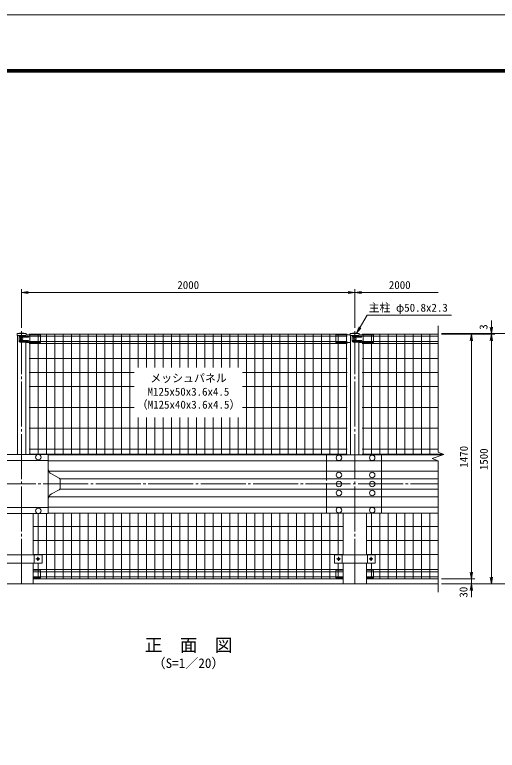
# Model space of a CAD drawing. Units: millimetres, scale not verified. Extents: x -6300 to 6300, y -4455 to 4455.
# Drawn here: x -4034 to -1137, y 36 to 4455 of the extents above; entities that cross this region are included whole.
import ezdxf
from ezdxf.enums import TextEntityAlignment as Align

# ---------------------------------------------------------------- set-up
doc = ezdxf.new("R2010")
doc.units = ezdxf.units.MM
doc.header["$LTSCALE"] = 15
doc.linetypes.add('LONG_CHAIN', pattern=[21, 18, -1, 1, -1])
doc.linetypes.add('LONG_DASHED2', pattern=[13, 12, -1])
for name, color, linetype, lineweight in [('0-0_D-STR-TXT', 7, 'Continuous', 9), ('0-1_D-TTL', 7, 'Continuous', 9), ('0-2_D-TTL-TXT', 7, 'Continuous', 9), ('0-3_D-STR2', 7, 'Continuous', 9), ('0-4_D-STR-DIM', 7, 'Continuous', 9), ('0-5_0', 7, 'Continuous', 9), ('0-6_D-STR1', 1, 'Continuous', 9), ('0-7_D-BMK', 2, 'LONG_CHAIN', 9), ('0-8_D-STR3', 3, 'Continuous', 9), ('0-9_D-STR4', 7, 'Continuous', 9), ('0-C_1', 7, 'Continuous', 9)]:
    doc.layers.add(name, color=color, linetype=linetype, lineweight=lineweight)
doc.styles.add('ＭＳ ゴシック', font='')
doc.styles.get('ＭＳ ゴシック').set_extended_font_data('MS Gothic')

# ---------------------------------------------------------------- blocks, each defined once
blk = doc.blocks.new('_Open')
at = {"layer": '0-5_0'}
blk.add_line((-15, 2.5), (0, 0), dxfattribs=at)
blk.add_lwpolyline([(-15, -2.5), (0, 0), (-15, 0)], dxfattribs=at)

msp = doc.modelspace()

# ---------------------------------------------------------------- linework, layer by layer
at = {"layer": '0-0_D-STR-TXT'}
msp.add_lwpolyline([(-1411.85, 2649.77), (-1918.27, 2649.77), (-1979.78, 2543.23)], dxfattribs=at)
at = {"layer": '0-1_D-TTL', "color": 2}
msp.add_lwpolyline([(-6300.09, 4454.97), (6299.91, 4454.97), (6299.91, -4455.03), (-6300.09, -4455.03)], close=True, dxfattribs=at)
at = {"layer": '0-1_D-TTL'}
for points in [[(-5895.09, 4124.97), (5894.91, 4124.97), (5894.91, -4125.03), (-5895.09, -4125.03)], [(-5891.34, 4121.22), (5891.16, 4121.22), (5891.16, -4121.28), (-5891.34, -4121.28)], [(-5887.59, 4117.47), (5887.41, 4117.47), (5887.41, -4117.53), (-5887.59, -4117.53)], [(-5883.84, 4113.72), (5883.66, 4113.72), (5883.66, -4113.78), (-5883.84, -4113.78)], [(-5880.09, 4109.97), (5879.91, 4109.97), (5879.91, -4110.03), (-5880.09, -4110.03)]]:
    msp.add_lwpolyline(points, close=True, dxfattribs=at)
at = {"layer": '0-3_D-STR2'}
for p, q in [((-2037.2, 2536.05), (-3947.2, 2536.05)), ((-2037.2, 2523.17), (-3947.2, 2523.17)), ((-3942.2, 1814.05), (-3942.2, 2536.05)), ((-3892.2, 1814.05), (-3892.2, 2536.05)), ((-3842.2, 1814.05), (-3842.2, 2536.05)), ((-3792.2, 1811.05), (-3792.2, 2536.05)), ((-3742.2, 1811.05), (-3742.2, 2536.05)), ((-3692.2, 1811.05), (-3692.2, 2536.05)), ((-3642.2, 1811.05), (-3642.2, 2536.05)), ((-3592.2, 1811.05), (-3592.2, 2536.05)), ((-3542.2, 1811.05), (-3542.2, 2536.05)), ((-3492.2, 1811.05), (-3492.2, 2536.05)), ((-3442.2, 1811.05), (-3442.2, 2536.05)), ((-3392.2, 1811.05), (-3392.2, 2536.05)), ((-3342.2, 1811.05), (-3342.2, 2536.05)), ((-3292.2, 2336.05), (-3292.2, 2536.05)), ((-3242.2, 2336.05), (-3242.2, 2536.05)), ((-3192.2, 2336.05), (-3192.2, 2536.05)), ((-3142.2, 2336.05), (-3142.2, 2536.05)), ((-3092.2, 2336.05), (-3092.2, 2536.05)), ((-3042.2, 2336.05), (-3042.2, 2536.05)), ((-2992.2, 2336.05), (-2992.2, 2536.05)), ((-2942.2, 2336.05), (-2942.2, 2536.05)), ((-2892.2, 2336.05), (-2892.2, 2536.05)), ((-2842.2, 2336.05), (-2842.2, 2536.05)), ((-2792.2, 2336.05), (-2792.2, 2536.05)), ((-2742.2, 2336.05), (-2742.2, 2536.05)), ((-2692.2, 2336.05), (-2692.2, 2536.05)), ((-2642.2, 1811.05), (-2642.2, 2536.05)), ((-2592.2, 1811.05), (-2592.2, 2536.05)), ((-2542.2, 1811.05), (-2542.2, 2536.05)), ((-2492.2, 1811.05), (-2492.2, 2536.05)), ((-2442.2, 1811.05), (-2442.2, 2536.05)), ((-2392.2, 1811.05), (-2392.2, 2536.05)), ((-2342.2, 1811.05), (-2342.2, 2536.05)), ((-2292.2, 1811.05), (-2292.2, 2536.05)), ((-2242.2, 1811.05), (-2242.2, 2536.05)), ((-2192.2, 1811.05), (-2192.2, 2536.05)), ((-2142.2, 1811.05), (-2142.2, 2536.05)), ((-2092.2, 1811.05), (-2092.2, 2536.05)), ((-2042.2, 1811.05), (-2042.2, 2536.05)), ((-1947.2, 2536.05), (-1492.2, 2536.05)), ((-1947.2, 2523.17), (-1492.2, 2523.17)), ((-1942.2, 1811.05), (-1942.2, 2536.05)), ((-1892.2, 1811.05), (-1892.2, 2536.05)), ((-1842.2, 1811.05), (-1842.2, 2536.05)), ((-1792.2, 1811.05), (-1792.2, 2536.05)), ((-1742.2, 1811.05), (-1742.2, 2536.05)), ((-1692.2, 1811.05), (-1692.2, 2536.05)), ((-1642.2, 1811.05), (-1642.2, 2536.05)), ((-1592.2, 1811.05), (-1592.2, 2536.05)), ((-1542.2, 1811.05), (-1542.2, 2536.05)), ((-2037.2, 2492.92), (-3947.2, 2492.92)), ((-2037.2, 2480.05), (-3947.2, 2480.05)), ((-1947.2, 2492.92), (-1492.2, 2492.92)), ((-1947.2, 2480.05), (-1492.2, 2480.05)), ((-3947.2, 2390.05), (-2037.2, 2390.05)), ((-1947.2, 2390.05), (-1492.2, 2390.05)), ((-3317.2, 2305.55), (-3947.2, 2305.55)), ((-2037.2, 2305.55), (-2667.2, 2305.55)), ((-1947.2, 2305.55), (-1492.2, 2305.55)), ((-3317.2, 2221.05), (-3947.2, 2221.05)), ((-2037.2, 2221.05), (-2667.2, 2221.05)), ((-1947.2, 2221.05), (-1492.2, 2221.05)), ((-3317.2, 2096.05), (-3947.2, 2096.05)), ((-2037.2, 2096.05), (-2667.2, 2096.05)), ((-1947.2, 2096.05), (-1492.2, 2096.05)), ((-3292.2, 1811.05), (-3292.2, 2036.05)), ((-3242.2, 1811.05), (-3242.2, 2036.05)), ((-3192.2, 1811.05), (-3192.2, 2036.05)), ((-3142.2, 1811.05), (-3142.2, 2036.05)), ((-3092.2, 1811.05), (-3092.2, 2036.05)), ((-3042.2, 1811.05), (-3042.2, 2036.05)), ((-2992.2, 1811.05), (-2992.2, 2036.05)), ((-2942.2, 1811.05), (-2942.2, 2036.05)), ((-2892.2, 1811.05), (-2892.2, 2036.05)), ((-2842.2, 1811.05), (-2842.2, 2036.05)), ((-2792.2, 1811.05), (-2792.2, 2036.05)), ((-2742.2, 1811.05), (-2742.2, 2036.05)), ((-2692.2, 1811.05), (-2692.2, 2036.05)), ((-2037.2, 1971.05), (-3947.2, 1971.05)), ((-1947.2, 1971.05), (-1492.2, 1971.05)), ((-2037.2, 1846.05), (-3947.2, 1846.05)), ((-2037.2, 1816.05), (-3947.2, 1816.05)), ((-1947.2, 1846.05), (-1492.2, 1846.05)), ((-1947.2, 1816.05), (-1462.94, 1816.05)), ((-3792.2, 1066.05), (-3792.2, 1461.05)), ((-3742.2, 1066.05), (-3742.2, 1461.05)), ((-3692.2, 1066.05), (-3692.2, 1461.05)), ((-3642.2, 1066.05), (-3642.2, 1461.05)), ((-3592.2, 1066.05), (-3592.2, 1461.05)), ((-3542.2, 1066.05), (-3542.2, 1461.05)), ((-3492.2, 1066.05), (-3492.2, 1461.05)), ((-3442.2, 1066.05), (-3442.2, 1461.05)), ((-3392.2, 1066.05), (-3392.2, 1461.05)), ((-3342.2, 1066.05), (-3342.2, 1461.05)), ((-3292.2, 1066.05), (-3292.2, 1461.05)), ((-3242.2, 1066.05), (-3242.2, 1461.05)), ((-3192.2, 1066.05), (-3192.2, 1461.05)), ((-3142.2, 1066.05), (-3142.2, 1461.05)), ((-3092.2, 1066.05), (-3092.2, 1461.05)), ((-3042.2, 1066.05), (-3042.2, 1461.05)), ((-2992.2, 1066.05), (-2992.2, 1461.05)), ((-2942.2, 1066.05), (-2942.2, 1461.05)), ((-2892.2, 1066.05), (-2892.2, 1461.05)), ((-2842.2, 1066.05), (-2842.2, 1461.05)), ((-2792.2, 1066.05), (-2792.2, 1461.05)), ((-2742.2, 1066.05), (-2742.2, 1461.05)), ((-2692.2, 1066.05), (-2692.2, 1461.05)), ((-2642.2, 1066.05), (-2642.2, 1461.05)), ((-2592.2, 1066.05), (-2592.2, 1461.05)), ((-2542.2, 1066.05), (-2542.2, 1461.05)), ((-2492.2, 1066.05), (-2492.2, 1461.05)), ((-2442.2, 1066.05), (-2442.2, 1461.05)), ((-2392.2, 1066.05), (-2392.2, 1461.05)), ((-2342.2, 1066.05), (-2342.2, 1461.05)), ((-2292.2, 1066.05), (-2292.2, 1461.05)), ((-2242.2, 1066.05), (-2242.2, 1461.05)), ((-2192.2, 1066.05), (-2192.2, 1461.05)), ((-2142.2, 1066.05), (-2142.2, 1461.05)), ((-2092.2, 1211.05), (-2092.2, 1461.05)), ((-1892.2, 1211.05), (-1892.2, 1461.05)), ((-1842.2, 1066.05), (-1842.2, 1461.05)), ((-1792.2, 1066.05), (-1792.2, 1461.05)), ((-1742.2, 1066.05), (-1742.2, 1461.05)), ((-1692.2, 1066.05), (-1692.2, 1461.05)), ((-1642.2, 1066.05), (-1642.2, 1461.05)), ((-1592.2, 1066.05), (-1592.2, 1461.05)), ((-1542.2, 1066.05), (-1542.2, 1461.05)), ((-3892.2, 1211.05), (-3892.2, 1458.05)), ((-3842.2, 1066.05), (-3842.2, 1458.05)), ((-2062.1, 1381.05), (-3922.3, 1381.05)), ((-1922.3, 1381.05), (-1492.2, 1381.05)), ((-2062.1, 1296.55), (-3922.3, 1296.55)), ((-1922.3, 1296.55), (-1492.2, 1296.55)), ((-2062.1, 1212.05), (-3922.3, 1212.05)), ((-1922.3, 1212.05), (-1492.2, 1212.05)), ((-3892.2, 1066.05), (-3892.2, 1161.05)), ((-2092.2, 1066.05), (-2092.2, 1161.05)), ((-1892.2, 1066.05), (-1892.2, 1161.05)), ((-2062.1, 1122.05), (-3922.3, 1122.05)), ((-2062.1, 1109.17), (-3922.3, 1109.17)), ((-1922.3, 1122.05), (-1492.2, 1122.05)), ((-1922.3, 1109.17), (-1492.2, 1109.17)), ((-2062.1, 1078.92), (-3922.3, 1078.92)), ((-2062.1, 1066.05), (-3922.3, 1066.05)), ((-1922.3, 1078.92), (-1492.2, 1078.92)), ((-1922.3, 1066.05), (-1492.2, 1066.05))]:
    msp.add_line(p, q, dxfattribs=at)
at = {"layer": '0-4_D-STR-DIM'}
for p, q in [((-3992.2, 2574.05), (-3992.2, 2806.05)), ((-3952.2, 2786.05), (-2032.2, 2786.05)), ((-1992.2, 2574.05), (-1992.2, 2806.05)), ((-1992.2, 2574.05), (-1992.2, 2806.05)), ((-1952.2, 2786.05), (-1492.2, 2786.05)), ((-1172.2, 2579.05), (-1172.2, 2619.05)), ((-1492.2, 1826.7), (-1492.2, 2586.05)), ((-1472.2, 2539.05), (-1032.2, 2539.05)), ((-1472.2, 2539.05), (-1152.2, 2539.05)), ((-1472.2, 2536.05), (-1272.2, 2536.05)), ((-1472.2, 2536.05), (-1152.2, 2536.05)), ((-1472.2, 2536.05), (-1152.2, 2536.05)), ((-1172.2, 2536.05), (-1172.2, 2539.05)), ((-1292.2, 1106.05), (-1292.2, 2496.05)), ((-1172.2, 1076.05), (-1172.2, 2496.05)), ((-1172.2, 2496.05), (-1172.2, 2456.05)), ((-1527.44, 1788.22), (-1456.96, 1813.87)), ((-1456.96, 1813.87), (-1492.2, 1826.7)), ((-1492.2, 1775.39), (-1527.44, 1788.22)), ((-1492.2, 986.05), (-1492.2, 1775.39)), ((-1292.2, 1106.05), (-1292.2, 1146.05)), ((-1472.2, 1066.05), (-1272.2, 1066.05)), ((-1472.2, 1066.05), (-1272.2, 1066.05)), ((-1292.2, 1036.05), (-1292.2, 1066.05)), ((-1472.2, 1036.05), (-1272.2, 1036.05)), ((-1472.2, 1036.05), (-1152.2, 1036.05)), ((-1472.2, 1036.05), (-1032.2, 1036.05)), ((-1292.2, 996.05), (-1292.2, 956.05))]:
    msp.add_line(p, q, dxfattribs=at)
at = {"layer": '0-5_0'}
for p, q in [((-3832.2, 1777.05), (-4162.2, 1777.05)), ((-3832.2, 1811.05), (-1464.73, 1811.05)), ((-3832.2, 1774.84), (-1492.2, 1774.84)), ((-1832.2, 1461.05), (-1832.2, 1811.05)), ((-3829.04, 1712.3), (-1492.2, 1712.3)), ((-3813.94, 1696.1), (-3766.71, 1670.39)), ((-3763.41, 1667.49), (-1492.2, 1667.49)), ((-3761.49, 1661.6), (-3761.49, 1610.49)), ((-3766.71, 1601.7), (-3813.94, 1575.99)), ((-3763.41, 1604.6), (-1492.2, 1604.6)), ((-3832.2, 1559.79), (-1492.2, 1559.79)), ((-3832.2, 1495.05), (-4162.2, 1495.05)), ((-3832.2, 1497.25), (-1492.2, 1497.25)), ((-3832.2, 1461.05), (-1492.2, 1461.05)), ((-4114.7, 1211.05), (-3869.7, 1211.05)), ((-3916.7, 1161.05), (-3916.7, 1211.05)), ((-3869.7, 1211.05), (-3869.7, 1161.05)), ((-2114.7, 1211.05), (-1869.7, 1211.05)), ((-2114.7, 1211.05), (-2114.7, 1161.05)), ((-2067.7, 1211.05), (-2067.7, 1161.05)), ((-1916.7, 1161.05), (-1916.7, 1211.05)), ((-1869.7, 1211.05), (-1869.7, 1161.05)), ((-4114.7, 1161.05), (-3869.7, 1161.05)), ((-2114.7, 1161.05), (-1869.7, 1161.05))]:
    msp.add_line(p, q, dxfattribs=at)
msp.add_lwpolyline([(-4472.2, 1458.05), (-3832.2, 1458.05), (-3832.2, 1814.05), (-4472.2, 1814.05)], dxfattribs=at)
for centre, radius in [((-3892.2, 1797.55), 16.5), ((-2087.2, 1792.94), 16.5), ((-1887.2, 1792.94), 16.5), ((-2087.2, 1689.9), 16.5), ((-1887.2, 1689.9), 16.5), ((-2087.2, 1636.05), 16.5), ((-1887.2, 1636.05), 16.5), ((-2087.2, 1582.19), 16.5), ((-1887.2, 1582.19), 16.5), ((-3892.2, 1474.55), 16.5), ((-2087.2, 1479.15), 16.5), ((-1887.2, 1479.15), 16.5), ((-3894.7, 1186.05), 7), ((-2089.7, 1186.05), 7), ((-1894.7, 1186.05), 7)]:
    msp.add_circle(centre, radius, dxfattribs=at)
for centre, radius, start, end in [((-3797.2, 1726.84), 35, 180, 241.43294), ((-3771.49, 1661.6), 10, 0, 61.43294), ((-3771.49, 1610.49), 10, 298.56706, 0), ((-3797.2, 1545.25), 35, 118.56706, 180)]:
    msp.add_arc(centre, radius, start, end, dxfattribs=at)
at = {"layer": '0-6_D-STR1'}
for p, q in [((-3965.6, 2539.05), (-4018.8, 2539.05)), ((-4018.8, 2539.05), (-4018.8, 2528.05)), ((-3972.84, 2528.05), (-4018.8, 2528.05)), ((-4017.6, 2528.05), (-4017.6, 1814.05)), ((-3965.6, 2530.55), (-3965.6, 2539.05)), ((-1965.6, 2539.05), (-2018.8, 2539.05)), ((-2018.8, 2539.05), (-2018.8, 2528.05)), ((-1972.84, 2528.05), (-2018.8, 2528.05)), ((-2017.6, 2528.05), (-2017.6, 1811.05)), ((-1965.6, 2530.55), (-1965.6, 2539.05)), ((-3966.8, 1814.05), (-3966.8, 2486.23)), ((-1966.8, 1811.05), (-1966.8, 2486.23)), ((-2062.1, 1461.05), (-2062.1, 1211.05)), ((-1922.3, 1461.05), (-1922.3, 1211.05)), ((-3922.3, 1458.05), (-3922.3, 1211.05)), ((-3922.3, 1161.05), (-3922.3, 1036.05)), ((-2062.1, 1161.05), (-2062.1, 1036.05)), ((-1922.3, 1161.05), (-1922.3, 1036.05))]:
    msp.add_line(p, q, dxfattribs=at)
for centre in [(-3992.2, 2422.62), (-1992.2, 2422.62)]:
    msp.add_arc(centre, 119.43, 77.13052, 102.86948, dxfattribs=at)
at = {"layer": '0-7_D-BMK'}
for p, q in [((-3992.2, 1036.05), (-3992.2, 2554.05)), ((-1992.2, 1036.05), (-1992.2, 2554.05)), ((-4492.2, 1636.05), (-1492.2, 1636.05)), ((-3894.7, 1197.71), (-3894.7, 1174.38)), ((-2089.7, 1197.71), (-2089.7, 1174.38)), ((-1894.7, 1197.71), (-1894.7, 1174.38)), ((-3906.37, 1186.05), (-3883.03, 1186.05)), ((-2078.03, 1186.05), (-2101.37, 1186.05)), ((-1906.37, 1186.05), (-1883.03, 1186.05))]:
    msp.add_line(p, q, dxfattribs=at)
at = {"layer": '0-8_D-STR3'}
for p, q in [((-4007.69, 2523.05), (-4007.69, 2493.05)), ((-3972.84, 2528.05), (-4002.69, 2528.05)), ((-3953.2, 2524.05), (-4000.61, 2524.05)), ((-3961.29, 2532.05), (-3972.84, 2528.05)), ((-3884.2, 2532.05), (-3961.29, 2532.05)), ((-3884.2, 2532.05), (-3879.2, 2531.05)), ((-3879.2, 2531.05), (-3879.2, 2487.23)), ((-2100.2, 2532.05), (-2105.2, 2531.05)), ((-2105.2, 2531.05), (-2105.2, 2487.23)), ((-2100.2, 2532.05), (-2023.11, 2532.05)), ((-2023.11, 2532.05), (-2018.8, 2530.55)), ((-2007.69, 2523.05), (-2007.69, 2493.05)), ((-1972.84, 2528.05), (-2002.69, 2528.05)), ((-1953.2, 2524.05), (-2000.61, 2524.05)), ((-1961.29, 2532.05), (-1972.84, 2528.05)), ((-1884.2, 2532.05), (-1961.29, 2532.05)), ((-1884.2, 2532.05), (-1879.2, 2531.05)), ((-1879.2, 2531.05), (-1879.2, 2487.23)), ((-3972.84, 2488.05), (-4002.69, 2488.05)), ((-3953.2, 2518.05), (-4000.61, 2518.05)), ((-3953.2, 2498.05), (-4000.61, 2498.05)), ((-3953.2, 2492.05), (-4000.61, 2492.05)), ((-3967.59, 2486.23), (-3972.84, 2488.05)), ((-3967.59, 2486.23), (-3880.2, 2486.23)), ((-2017.6, 2486.23), (-2104.2, 2486.23)), ((-1972.84, 2488.05), (-2002.69, 2488.05)), ((-1953.2, 2518.05), (-2000.61, 2518.05)), ((-1953.2, 2498.05), (-2000.61, 2498.05)), ((-1953.2, 2492.05), (-2000.61, 2492.05)), ((-1967.59, 2486.23), (-1972.84, 2488.05)), ((-1967.59, 2486.23), (-1880.2, 2486.23)), ((-3884.2, 1118.05), (-3922.3, 1118.05)), ((-3884.2, 1118.05), (-3879.2, 1117.05)), ((-3879.2, 1117.05), (-3879.2, 1073.23)), ((-2100.2, 1118.05), (-2105.2, 1117.05)), ((-2105.2, 1117.05), (-2105.2, 1073.23)), ((-2100.2, 1118.05), (-2062.1, 1118.05)), ((-1884.2, 1118.05), (-1922.3, 1118.05)), ((-1884.2, 1118.05), (-1879.2, 1117.05)), ((-1879.2, 1117.05), (-1879.2, 1073.23)), ((-3922.3, 1072.23), (-3880.2, 1072.23)), ((-2062.1, 1072.23), (-2104.2, 1072.23)), ((-1922.3, 1072.23), (-1880.2, 1072.23))]:
    msp.add_line(p, q, dxfattribs=at)
for centre in [(-3992.2, 2508.05), (-1992.2, 2508.05)]:
    msp.add_circle(centre, 8, dxfattribs=at)
for centre, radius, start, end in [((-4002.69, 2523.05), 5, 90, 180), ((-4000.61, 2521.05), 3, 90, 270), ((-3953.2, 2521.05), 3, 270, 90), ((-2002.69, 2523.05), 5, 90, 180), ((-2000.61, 2521.05), 3, 90, 270), ((-1953.2, 2521.05), 3, 270, 90), ((-4002.69, 2493.05), 5, 180, 270), ((-4000.61, 2495.05), 3, 90, 270), ((-3953.2, 2495.05), 3, 270, 90), ((-3880.2, 2487.23), 1, 270, 0), ((-2104.2, 2487.23), 1, 180, 270), ((-2002.69, 2493.05), 5, 180, 270), ((-2000.61, 2495.05), 3, 90, 270), ((-1953.2, 2495.05), 3, 270, 90), ((-1880.2, 2487.23), 1, 270, 0), ((-3880.2, 1073.23), 1, 270, 0), ((-2104.2, 1073.23), 1, 180, 270), ((-1880.2, 1073.23), 1, 270, 0)]:
    msp.add_arc(centre, radius, start, end, dxfattribs=at)
at = {"layer": '0-9_D-STR4'}
msp.add_line((-1492.2, 1036.05), (-4492.2, 1036.05), dxfattribs=at)
at = {"layer": '0-C_1', "linetype": 'LONG_DASHED2'}
msp.add_line((-2162.2, 1461.05), (-2162.2, 1811.05), dxfattribs=at)

# ---------------------------------------------------------------- block references
at = {"layer": '0-0_D-STR-TXT', "xscale": 2.666667, "yscale": 2.666667, "rotation": 240}
msp.add_blockref('_Open', (-1980.78, 2541.5), dxfattribs=at)
at = {"layer": '0-4_D-STR-DIM', "xscale": 2.666667, "yscale": 2.666667}
for p, rotation in [((-3992.2, 2786.05), 180), ((-1992.2, 2786.05), 180), ((-1172.2, 2539.05), 270), ((-1292.2, 2536.05), 90), ((-1172.2, 2536.05), 90), ((-1172.2, 2536.05), 90), ((-1292.2, 1066.05), 270), ((-1292.2, 1066.05), 270), ((-1172.2, 1036.05), 270), ((-1292.2, 1036.05), 90)]:
    msp.add_blockref('_Open', p, dxfattribs=dict(at, rotation=rotation))
msp.add_blockref('_Open', (-1992.2, 2786.05), dxfattribs=at)

# ---------------------------------------------------------------- texts
at = {"layer": '0-0_D-STR-TXT', "style": 'ＭＳ ゴシック'}
for s, p in [('主柱 φ50.8x2.3', (-1908.71, 2656.52)), ('メッシュパネル', (-3219.61, 2233.44)), ('M125x50x3.6x4.5', (-3235.86, 2152.05)), ('（M125x40x3.6x4.5）', (-3300.83, 2074.2))]:
    msp.add_text(s, height=48.06, dxfattribs=at).set_placement(p, align=Align.BOTTOM_LEFT)
at = {"layer": '0-2_D-TTL-TXT', "style": 'ＭＳ ゴシック'}
for s, height, p in [('正\u3000面\u3000図', 76.98, (-3252.1, 606.79)), ('（S=1／20）', 57.73, (-3206.62, 513.59))]:
    msp.add_text(s, height=height, dxfattribs=at).set_placement(p, align=Align.BOTTOM_LEFT)
at = {"layer": '0-4_D-STR-DIM', "style": 'ＭＳ ゴシック'}
for p in [(-3057.45, 2792.79), (-1787.45, 2792.79)]:
    msp.add_text('2000', height=48.06, dxfattribs=at).set_placement(p, align=Align.BOTTOM_LEFT)
for s, p in [('3', (-1180.86, 2562.35)), ('1470', (-1298.95, 1734.15)), ('1500', (-1178.95, 1719.15)), ('30', (-1301.11, 953.57))]:
    msp.add_text(s, height=48.06, rotation=90, dxfattribs=at).set_placement(p, align=Align.BOTTOM_LEFT)

doc.saveas('drawing.dxf')
